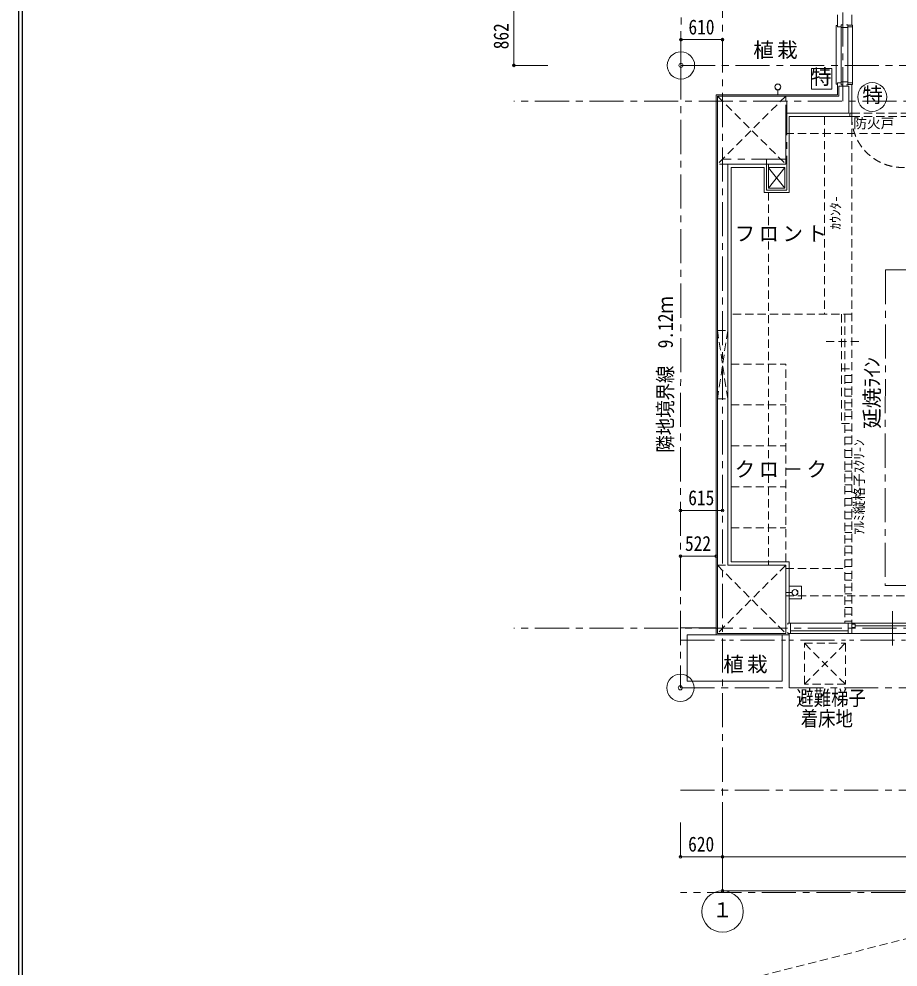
# Model space of a CAD drawing. Units: millimetres at full size; details may follow other scales. Extents: x -443943 to 462275, y -43546 to 79452.
# Drawn here: x -333845 to -320959, y -20185 to -6283 of the extents above; entities that cross this region are included whole.
import ezdxf
from ezdxf.enums import TextEntityAlignment as Align

# ---------------------------------------------------------------- set-up
doc = ezdxf.new("R2010")
doc.units = ezdxf.units.MM
doc.header["$LTSCALE"] = 100
doc.header["$PDMODE"] = 32
doc.header["$PDSIZE"] = 40
for name, pattern in [('CHAIN1', [8, 5, -1, 1, -1]), ('DASHED1', [1.8, 1.2, -0.6]), ('DOUBLE_CHAIN1', [8.8, 5, -1, 0.6, -0.6, 0.6, -1])]:
    doc.linetypes.add(name, pattern=pattern)
for name, color, linetype, lineweight in [('4-0_仕上', 7, 'Continuous', 15), ('4-1_通り芯', 4, 'Continuous', 9), ('4-2_躯体', 3, 'Continuous', 20), ('4-3_建具', 4, 'Continuous', 9), ('4-4_寸法', 7, 'Continuous', 15), ('4-5_文字', 7, 'Continuous', 15), ('4-A_目地･ﾊｯﾁ', 4, 'Continuous', 9), ('4-B_E-PANL', 1, 'Continuous', 18), ('4-F__', 4, 'Continuous', 9)]:
    doc.layers.add(name, color=color, linetype=linetype, lineweight=lineweight)
doc.styles.add('ＭＳ ゴシック', font='')
doc.styles.get('ＭＳ ゴシック').set_extended_font_data('MS Gothic')

msp = doc.modelspace()

# ---------------------------------------------------------------- linework, layer by layer
at = {"layer": '4-0_仕上', "color": 2}
msp.add_line((-322721, -7323.1), (-322721, -7393.1), dxfattribs=at)
at = {"layer": '4-0_仕上'}
for p, q in [((-323626, -15313.1), (-323626, -7393.1)), ((-323626, -7393.1), (-321848.5, -7393.1)), ((-322556, -7713.1), (-322556, -8463.1)), ((-322556, -7713.1), (-321638.5, -7713.1)), ((-321663.5, -7663.1), (-321663.5, -7713.1)), ((-321663.5, -7663.1), (-321638.5, -7663.1)), ((-321638.5, -7663.1), (-321638.5, -7713.1)), ((-323406, -8463.1), (-323406, -14243.1)), ((-322921, -8463.1), (-323406, -8463.1)), ((-322921, -8463.1), (-322921, -8828.1)), ((-322856, -8463.1), (-322856, -8763.1)), ((-322621, -8463.1), (-322856, -8463.1)), ((-322621, -8463.1), (-322621, -8763.1)), ((-322556, -8463.1), (-322556, -8828.1)), ((-322556, -8828.1), (-322921, -8828.1)), ((-322621, -8763.1), (-322856, -8763.1)), ((-323406, -14243.1), (-322556, -14243.1)), ((-322556, -14243.1), (-322556, -15143.1)), ((-323626, -15212.1), (-324149, -15212.1)), ((-322556, -15313.1), (-323626, -15313.1)), ((-322656, -15313.1), (-322656, -15991.6)), ((-322556, -15293.1), (-322556, -15313.1)), ((-322556, -15313.1), (-322556, -16091.6)), ((-324049.7, -15991.6), (-322656, -15991.6))]:
    msp.add_line(p, q, dxfattribs=at)
at = {"layer": '4-0_仕上', "linetype": 'DASHED1'}
for p, q in [((-322606, -7963.1), (-317431, -7963.1)), ((-322606, -14743.1), (-317431, -14743.1))]:
    msp.add_line(p, q, dxfattribs=at)
at = {"layer": '4-0_仕上', "color": 4, "lineweight": 9}
for p, q in [((-322621, -8463.1), (-322856, -8763.1)), ((-322856, -8464.6), (-322621, -8763.1))]:
    msp.add_line(p, q, dxfattribs=at)
at = {"layer": '4-0_仕上', "linetype": 'DASHED1'}
msp.add_lwpolyline([(-322856, -8413.1), (-322856, -8464.6), (-322856, -14293.1)], dxfattribs=at)
at = {"layer": '4-0_仕上'}
msp.add_lwpolyline([(-323626, -15313.1), (-324049, -15313.1), (-324049.7, -15991.6)], dxfattribs=at)
at = {"layer": '4-0_仕上', "color": 2}
for radius in [44.5, 41.8]:
    msp.add_circle((-322721, -7278.6), radius, dxfattribs=at)
at = {"layer": '4-1_通り芯', "color": 5, "lineweight": 30}
for p, q in [((-333844.7, -23080.8), (-333844.7, 16273.1)), ((-333794.7, -23030.8), (-333794.7, 16223.1))]:
    msp.add_line(p, q, dxfattribs=at)
at = {"layer": '4-1_通り芯', "linetype": 'CHAIN1'}
for p, q in [((-324141, -6963.1), (-324126.7, 10354.2)), ((-321768.5, -7488.1), (-321768.5, -2995.9)), ((-323531, -19068.1), (-323531, -4238.1)), ((-285781, -7488.1), (-326592.7, -7488.1)), ((-322588.5, -7488.1), (-322588.5, -8795.6)), ((-322606, -8338.1), (-323531, -8338.1)), ((-322888.5, -8338.1), (-322888.5, -8795.6)), ((-322888.5, -8795.6), (-322588.5, -8795.6)), ((-285781, -15218.1), (-326592.7, -15218.1))]:
    msp.add_line(p, q, dxfattribs=at)
at = {"layer": '4-1_通り芯', "color": 7, "lineweight": 15}
for p, q in [((-321638.5, -6220.9), (-321638.5, -6372)), ((-321638.5, -7242), (-321638.5, -7663.1))]:
    msp.add_line(p, q, dxfattribs=at)
msp.add_lwpolyline([(-326092.7, 10354.2), (-326592.7, 10354.2), (-326592.7, -6963.1), (-326092.7, -6963.1)], dxfattribs=at)
msp.add_circle((-323531, -19371.9), 303.8, dxfattribs=at)
at = {"layer": '4-1_通り芯', "color": 7}
msp.add_point((-326592.7, -6963.1), dxfattribs=at)
at = {"layer": '4-2_躯体'}
for p, q in [((-321828.5, -7267), (-321828.5, -7413.1)), ((-321678.5, -7267), (-321678.5, -7663.1)), ((-323606, -15293.1), (-323606, -7413.1)), ((-323606, -7413.1), (-321828.5, -7413.1)), ((-322606, -7663.1), (-321678.5, -7663.1)), ((-322606, -7663.1), (-322606, -8413.1)), ((-323456, -8413.1), (-323456, -14293.1)), ((-322606, -8413.1), (-323456, -8413.1)), ((-323456, -14293.1), (-322606, -14293.1)), ((-322606, -14293.1), (-322606, -15293.1)), ((-322606, -15293.1), (-323606, -15293.1))]:
    msp.add_line(p, q, dxfattribs=at)
at = {"layer": '4-2_躯体', "linetype": 'DASHED1'}
for p, q in [((-322606, -7413.1), (-323606, -8413.1)), ((-323606, -7413.1), (-322606, -8413.1)), ((-322606, -7663.1), (-322606, -7413.1)), ((-323456, -8413.1), (-323606, -8413.1)), ((-323606, -10853.1), (-323456, -10853.1)), ((-323456, -10853.1), (-323606, -11853.1)), ((-323456, -11853.1), (-323606, -10853.1)), ((-323606, -11853.1), (-323456, -11853.1)), ((-323606, -14293.1), (-323456, -14293.1)), ((-323606, -14293.1), (-322606, -15293.1)), ((-322606, -14293.1), (-323606, -15293.1))]:
    msp.add_line(p, q, dxfattribs=at)
at = {"layer": '4-3_建具', "color": 7, "lineweight": 15}
for p, q in [((-321848.5, -6397), (-321848.5, -6220.9)), ((-321793.5, -6407), (-321793.5, -6367)), ((-321793.5, -6367), (-321773.5, -6367)), ((-321713.5, -6367), (-321693.5, -6367)), ((-321693.5, -6407), (-321693.5, -6367)), ((-321693.5, -6372), (-321628.5, -6372)), ((-321628.5, -6372), (-321628.5, -6397)), ((-321793.5, -6397), (-321848.5, -6397)), ((-321793.5, -6407), (-321693.5, -6407)), ((-321693.5, -6397), (-321628.5, -6397)), ((-321628.5, -6397), (-321628.5, -7217)), ((-321793.5, -7217), (-321848.5, -7217)), ((-321848.5, -7217), (-321848.5, -7393.1)), ((-321793.5, -7207), (-321793.5, -7247)), ((-321793.5, -7207), (-321693.5, -7207)), ((-321693.5, -7207), (-321693.5, -7247)), ((-321693.5, -7217), (-321628.5, -7217)), ((-321628.5, -7242), (-321628.5, -7217)), ((-321793.5, -7247), (-321773.5, -7247)), ((-321713.5, -7247), (-321693.5, -7247)), ((-321693.5, -7242), (-321628.5, -7242)), ((-322536, -15143.1), (-322576, -15143.1)), ((-322576, -15143.1), (-322576, -15163.1)), ((-322536, -15143.1), (-322536, -15293.1)), ((-321688.5, -15143.1), (-321688.5, -15293.1)), ((-321688.5, -15143.1), (-321638.5, -15143.1)), ((-321638.5, -15143.1), (-321638.5, -15293.1)), ((-322576, -15273.1), (-322576, -15293.1)), ((-322536, -15255.6), (-321688.5, -15255.6)), ((-321638.5, -15155.6), (-321588.5, -15155.6)), ((-321638.5, -15205.6), (-321588.5, -15205.6)), ((-321588.5, -15155.6), (-321588.5, -15205.6)), ((-321588.5, -15180.6), (-320388.5, -15180.6)), ((-322536, -15293.1), (-322576, -15293.1)), ((-321638.5, -15293.1), (-321688.5, -15293.1))]:
    msp.add_line(p, q, dxfattribs=at)
at = {"layer": '4-3_建具', "lineweight": 18}
for p, q in [((-321868.5, -6377), (-321868.5, -7237)), ((-321848.5, -6377), (-321868.5, -6377)), ((-321793.5, -6407), (-321793.5, -7207)), ((-321693.5, -6407), (-321693.5, -7207)), ((-321848.5, -7237), (-321868.5, -7237))]:
    msp.add_line(p, q, dxfattribs=at)
at = {"layer": '4-3_建具', "color": 3, "lineweight": 20}
msp.add_line((-321678.5, -7267), (-321828.5, -7267), dxfattribs=at)
at = {"layer": '4-3_建具', "color": 7, "linetype": 'DASHED1', "lineweight": 15}
for p, q in [((-321638.5, -7663.1), (-320143.5, -7663.1)), ((-321638.5, -7713.1), (-320143.5, -7713.1))]:
    msp.add_line(p, q, dxfattribs=at)
at = {"layer": '4-3_建具', "linetype": 'DASHED1'}
for p, q in [((-321738.5, -15013.1), (-321638.5, -15013.1)), ((-321738.5, -15113.1), (-321638.5, -15113.1))]:
    msp.add_line(p, q, dxfattribs=at)
at = {"layer": '4-3_建具'}
for p, q in [((-321038.5, -14968.1), (-321038.5, -15468.1)), ((-322536, -15143.1), (-317501, -15143.1)), ((-322536, -15293.1), (-317501, -15293.1))]:
    msp.add_line(p, q, dxfattribs=at)
at = {"layer": '4-3_建具', "color": 7, "linetype": 'DASHED1', "lineweight": 15}
msp.add_arc((-320891, -7713.1), 747.5, 180, 0, dxfattribs=at)
at = {"layer": '4-4_寸法'}
for p, q in [((-324141, -6586.2), (-323531, -6586.2)), ((-324141, -6586.2), (-324141, -6963.1)), ((-323531, -6586.2), (-323531, -6963.1)), ((-324147.3, -13489), (-323531, -13489)), ((-324147.9, -14159.6), (-323626, -14159.6)), ((-324149.8, -18568.1), (-324149.8, -18068.1)), ((-323531, -19068.1), (-323531, -18068.1)), ((-323531, -18568.1), (-323531, -18068.1)), ((-324149.8, -18568.1), (-323531, -18568.1)), ((-323531, -18568.1), (-293531, -18568.1)), ((-323531, -19068.1), (-293531, -19068.1))]:
    msp.add_line(p, q, dxfattribs=at)
for p in [(-324141, -6586.2), (-323531, -6586.2), (-324147.3, -13489), (-323531, -13489), (-324147.9, -14159.6), (-323626, -14159.6), (-324149.8, -18568.1), (-323531, -18568.1), (-323531, -19068.1)]:
    msp.add_point(p, dxfattribs=at)
at = {"layer": '4-5_文字', "color": 1, "lineweight": 18}
msp.add_circle((-321337.8, -7427), 212.1, dxfattribs=at)
at = {"layer": '4-A_目地･ﾊｯﾁ', "linetype": 'DASHED1'}
for p, q in [((-322038.5, -7713.1), (-322038.5, -10613.1)), ((-321638.5, -7713.1), (-321638.5, -15143.1)), ((-321638.5, -10613.1), (-323406, -10613.1)), ((-321788.5, -10613.1), (-321788.5, -12213.1)), ((-321738.5, -10613.1), (-321738.5, -15143.1)), ((-322013.5, -11013.1), (-321513.5, -11013.1)), ((-323406, -11343.1), (-322606, -11343.1)), ((-322606, -14243.1), (-322606, -11343.1)), ((-321788.5, -11413.1), (-321638.5, -11413.1)), ((-321738.5, -11513.1), (-321638.5, -11513.1)), ((-321738.5, -11613.1), (-321638.5, -11613.1)), ((-321738.5, -11713.1), (-321638.5, -11713.1)), ((-321738.5, -11813.1), (-321638.5, -11813.1)), ((-323406, -11943.1), (-322606, -11943.1)), ((-321738.5, -11913.1), (-321638.5, -11913.1)), ((-321738.5, -12013.1), (-321638.5, -12013.1)), ((-321788.5, -12213.1), (-321638.5, -12213.1)), ((-321738.5, -12113.1), (-321638.5, -12113.1)), ((-321738.5, -12313.1), (-321638.5, -12313.1)), ((-321738.5, -12413.1), (-321638.5, -12413.1)), ((-323406, -12543.1), (-322606, -12543.1)), ((-321738.5, -12513.1), (-321638.5, -12513.1)), ((-321738.5, -12613.1), (-321638.5, -12613.1)), ((-321738.5, -12713.1), (-321638.5, -12713.1)), ((-321738.5, -12813.1), (-321638.5, -12813.1)), ((-321738.5, -12913.1), (-321638.5, -12913.1)), ((-321738.5, -13013.1), (-321638.5, -13013.1)), ((-323406, -13143.1), (-322606, -13143.1)), ((-321738.5, -13113.1), (-321638.5, -13113.1)), ((-321738.5, -13213.1), (-321638.5, -13213.1)), ((-321738.5, -13313.1), (-321638.5, -13313.1)), ((-321738.5, -13413.1), (-321638.5, -13413.1)), ((-321738.5, -13513.1), (-321638.5, -13513.1)), ((-321738.5, -13613.1), (-321638.5, -13613.1)), ((-323406, -13743.1), (-322606, -13743.1)), ((-321738.5, -13713.1), (-321638.5, -13713.1)), ((-321738.5, -13813.1), (-321638.5, -13813.1)), ((-321738.5, -13913.1), (-321638.5, -13913.1)), ((-321738.5, -14013.1), (-321638.5, -14013.1)), ((-321738.5, -14113.1), (-321638.5, -14113.1)), ((-321738.5, -14213.1), (-321638.5, -14213.1)), ((-321738.5, -14313.1), (-321638.5, -14313.1)), ((-322606, -14343.1), (-321738.5, -14343.1)), ((-321738.5, -14413.1), (-321638.5, -14413.1)), ((-321738.5, -14513.1), (-321638.5, -14513.1)), ((-321738.5, -14613.1), (-321638.5, -14613.1)), ((-321738.5, -14713.1), (-321638.5, -14713.1)), ((-321738.5, -14813.1), (-321638.5, -14813.1)), ((-321738.5, -14913.1), (-321638.5, -14913.1))]:
    msp.add_line(p, q, dxfattribs=at)
at = {"layer": '4-A_目地･ﾊｯﾁ', "color": 2, "lineweight": 15}
msp.add_line((-322596, -14693.1), (-322515.5, -14693.1), dxfattribs=at)
msp.add_line((-322596, -14693.1), (-322515.5, -14693.1), dxfattribs=at)
at = {"layer": '4-A_目地･ﾊｯﾁ', "color": 7, "lineweight": 15}
for p, q in [((-322376.5, -14598.6), (-322556, -14598.6)), ((-322376.5, -14787.6), (-322376.5, -14598.6)), ((-322376.5, -14787.6), (-322556, -14787.6))]:
    msp.add_line(p, q, dxfattribs=at)
at = {"layer": '4-A_目地･ﾊｯﾁ', "color": 2, "lineweight": 15}
for radius in [44.5, 44.5, 41.8, 41.8]:
    msp.add_circle((-322471, -14693.1), radius, dxfattribs=at)
at = {"layer": '4-B_E-PANL'}
for p, q in [((-322227.9, -7010.9), (-321927.9, -7010.9)), ((-322227.9, -7310.9), (-322227.9, -7010.9)), ((-321927.9, -7010.9), (-321927.9, -7310.9)), ((-321927.9, -7310.9), (-322227.9, -7310.9))]:
    msp.add_line(p, q, dxfattribs=at)
at = {"layer": '4-B_E-PANL', "linetype": 'CHAIN1'}
msp.add_line((-321143.9, -9963.1), (-317810.3, -9963.1), dxfattribs=at)
at = {"layer": '4-B_E-PANL', "color": 4, "linetype": 'DASHED1', "lineweight": 9}
msp.add_line((-325765.2, -21030.8), (-284691.3, -10524.5), dxfattribs=at)
at = {"layer": '4-B_E-PANL', "linetype": 'DOUBLE_CHAIN1'}
msp.add_line((-324149.1, -15391.6), (-301662.7, -15391.5), dxfattribs=at)
at = {"layer": '4-B_E-PANL', "color": 2, "linetype": 'DASHED1', "lineweight": 15}
for p, q in [((-322331.7, -16037.2), (-321731.7, -15437.2)), ((-321731.7, -16037.2), (-322331.7, -15437.2))]:
    msp.add_line(p, q, dxfattribs=at)
at = {"layer": '4-B_E-PANL', "linetype": 'CHAIN1'}
msp.add_lwpolyline([(-321143.9, -9963.1), (-321148.3, -14591.6), (-301664.3, -14591.5), (-290615.9, -14546.2)], dxfattribs=at)
at = {"layer": '4-B_E-PANL', "color": 2, "linetype": 'DASHED1', "lineweight": 15}
msp.add_lwpolyline([(-322331.7, -16037.2), (-322331.7, -15437.2), (-321731.7, -15437.2), (-321731.7, -16037.2)], close=True, dxfattribs=at)
at = {"layer": '4-F__', "linetype": 'CHAIN1'}
for p, q in [((-324141, -6963.1), (-324149.8, -16091.6)), ((-324141, -6963.1), (-317810.4, -6963.1)), ((-324149.8, -16091.6), (-301661.2, -16091.5)), ((-324149.8, -17591.6), (-301661.2, -17591.5)), ((-301655.1, -19091.5), (-324149.8, -19091.6))]:
    msp.add_line(p, q, dxfattribs=at)
at = {"layer": '4-F__'}
for centre, radius in [((-324141, -6963.1), 200), ((-324141, -6963.1), 30), ((-324149.8, -16091.6), 200), ((-324149.8, -16091.6), 30)]:
    msp.add_circle(centre, radius, dxfattribs=at)

# ---------------------------------------------------------------- texts
at = {"layer": '4-1_通り芯', "color": 7, "style": 'ＭＳ ゴシック', "width": 0.85}
msp.add_text('862', height=219.9, rotation=90, dxfattribs=at).set_placement((-326602.7, -6727), align=Align.BOTTOM_LEFT)
at = {"layer": '4-1_通り芯', "color": 7, "style": 'ＭＳ ゴシック'}
msp.add_text('１', height=219.9, dxfattribs=at).set_placement((-323681, -19521.9), align=Align.BOTTOM_LEFT)
at = {"layer": '4-4_寸法', "style": 'ＭＳ ゴシック', "width": 0.85}
for s, p in [('610', (-324031, -6576.2)), ('615', (-324034.1, -13479)), ('522', (-324082, -14149.6)), ('620', (-324035.4, -18558.1))]:
    msp.add_text(s, height=219.9, dxfattribs=at).set_placement(p, align=Align.BOTTOM_LEFT)
at = {"layer": '4-5_文字', "color": 1, "style": 'ＭＳ ゴシック'}
msp.add_text('特', height=219.9, dxfattribs=at).set_placement((-321482.5, -7573.6), align=Align.BOTTOM_LEFT)
at = {"layer": '4-5_文字', "style": 'ＭＳ ゴシック', "width": 0.85}
for s, p in [('避難梯子', (-322450.2, -16415.8)), ('着床地', (-322385.2, -16717.8))]:
    msp.add_text(s, height=219.9, dxfattribs=at).set_placement(p, align=Align.BOTTOM_LEFT)
at = {"layer": '4-5_文字', "char_height": 219.9, "attachment_point": 7, "style": 'ＭＳ ゴシック'}
for s, insert in [('\\T1.17;植栽', (-323081.8, -6870.2)), ('\\T1.17;フロント', (-323354, -9548.8)), ('\\T1.17;クロ－ク', (-323354, -13008.9)), ('\\T1.17;植栽', (-323522.2, -15878.7))]:
    msp.add_mtext(s, dxfattribs=dict(at, insert=insert))
at = {"layer": '4-B_E-PANL', "style": 'ＭＳ ゴシック'}
msp.add_text('特', height=219.9, dxfattribs=at).set_placement((-322233.2, -7307.5), align=Align.BOTTOM_LEFT)
at = {"layer": '4-B_E-PANL', "color": 4, "style": 'ＭＳ ゴシック'}
msp.add_text('防火戸', height=146.6, dxfattribs=at).set_placement((-321614.5, -7930.2), align=Align.BOTTOM_LEFT)
for s, p in [('ｶｳﾝﾀ-', (-321759.8, -9372.9)), ('ｱﾙﾐ縦格子ｽｸﾘ-ﾝ', (-321413.8, -13846.1))]:
    msp.add_text(s, height=146.6, rotation=90, dxfattribs=at).set_placement(p, align=Align.BOTTOM_LEFT)
at = {"layer": '4-B_E-PANL', "style": 'ＭＳ ゴシック'}
msp.add_text('延焼ﾗｲﾝ', height=219.9, rotation=90, dxfattribs=at).set_placement((-321165.6, -12291.6), align=Align.BOTTOM_LEFT)
at = {"layer": '4-F__', "color": 7, "style": 'ＭＳ ゴシック', "width": 0.85}
msp.add_text('隣地境界線\u30009.12ｍ', height=219.9, rotation=89.945, dxfattribs=at).set_placement((-324195.1, -12642), align=Align.BOTTOM_LEFT)

doc.saveas('drawing.dxf')
